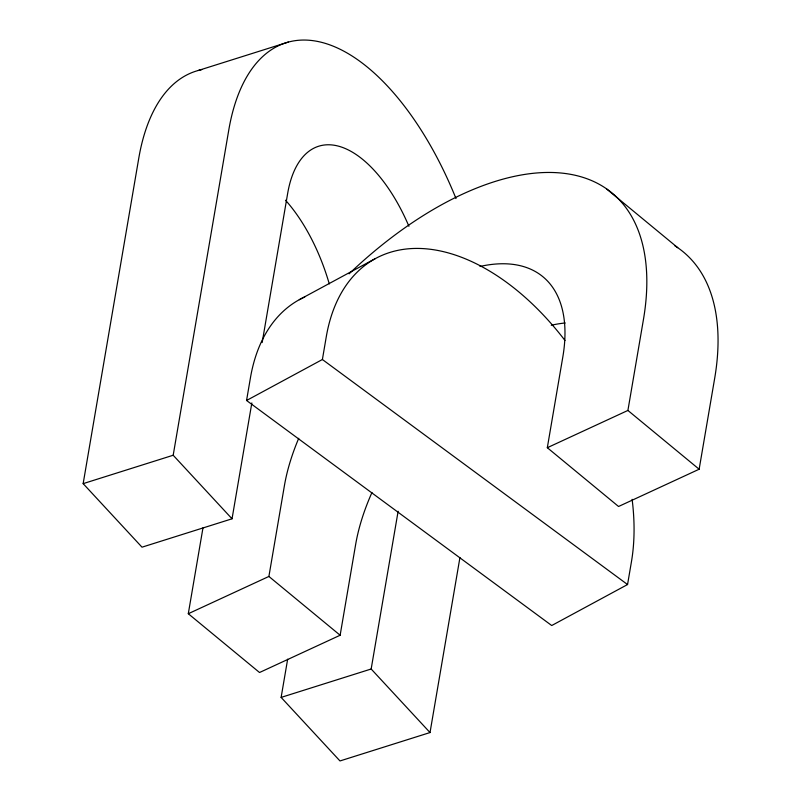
<?xml version="1.0" encoding="UTF-8"?>
<svg xmlns="http://www.w3.org/2000/svg" width="801" height="801" viewBox="0 0 801 801"><rect width="100%" height="100%" fill="white"/><g stroke="black" fill="none" stroke-linecap="round" stroke-linejoin="round"><path stroke-width="1.2" d="M251.844 402.943L232.04 518.798L142.007 547.183L83.154 483.634L138.763 158.268A236.736 116.696 72.5 0 1 201.762 69.657M232.04 518.798L173.186 455.248L228.806 129.872A236.736 116.696 72.5 0 1 325.236 43.354A236.736 116.696 72.5 0 1 455.999 198.548M371.944 492.525A187.414 98.353 -50.5 0 0 355.654 544.44L340.135 635.243L259.534 672.51L188.295 613.716L202.983 527.829M632.119 499.333A217.001 131.805 61.6 0 1 631.428 561.841L627.553 584.54L551.719 625.531L246.558 400.49L250.443 377.792A217.001 131.805 61.6 0 1 304.801 296.941M262.167 342.558L287.659 193.431A128.23 63.209 72.5 0 1 338.613 146.193A128.23 63.209 72.5 0 1 408.921 226.282M188.295 613.716L268.896 576.45L284.415 485.646A187.414 98.353 -50.5 0 1 298.723 438.307M246.558 400.49L322.392 359.509L326.267 336.81A217.001 131.805 61.6 0 1 565.005 340.505M459.934 557.546L430.017 732.555L339.984 760.95L281.121 697.401L287.659 659.193M430.017 732.555L371.163 669.005L398.127 511.248M674.722 245.697A295.919 155.284 -50.5 0 1 714.662 378.422L699.143 469.226L618.552 506.492L547.313 447.709L562.833 356.906A187.414 98.353 -50.5 0 0 480.019 266.453M547.313 447.709L627.904 410.442L643.423 319.639A295.919 155.284 -50.5 0 0 349.096 273.822M299.294 299.704L375.118 258.723M198.328 70.468L288.36 42.073M83.154 483.634L173.186 455.248M281.121 697.401L371.163 669.005M322.392 359.509L627.553 584.54M606.487 188.896L677.726 247.679M627.904 410.442L699.143 469.226M268.896 576.45L340.135 635.243M285.506 200.22A128.23 63.209 72.5 0 1 329.281 283.914M551.258 325.246A187.414 98.353 -50.5 0 1 565.186 322.983"/></g></svg>
